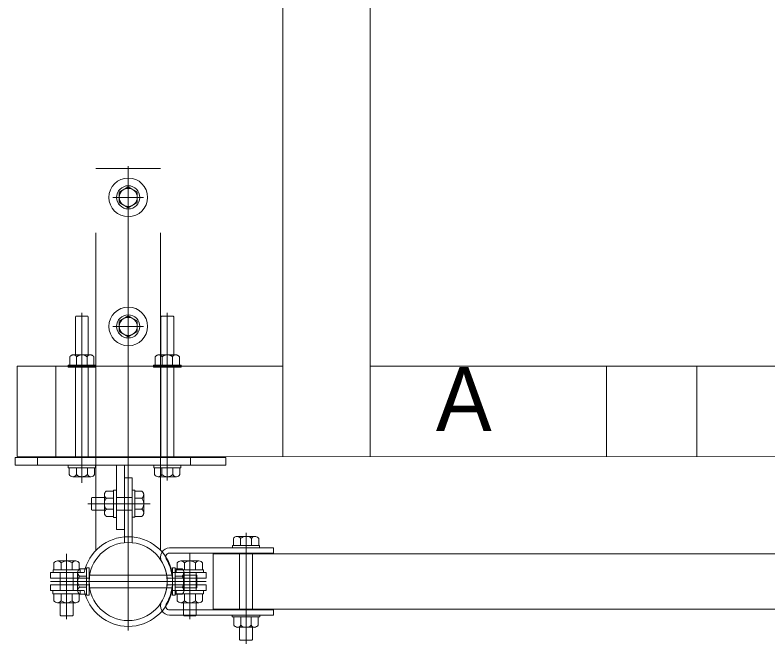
# Model space of a CAD drawing. Units: millimetres at full size, sheet at 1:30; details may follow other scales. Extents: x 300 to 12300, y 300 to 8610.
# Drawn here: x 1430 to 2013, y 3017 to 3505 of the extents above; entities that cross this region are included whole.
import ezdxf
from ezdxf.enums import TextEntityAlignment as Align

# ---------------------------------------------------------------- set-up
doc = ezdxf.new("R2010")
doc.units = ezdxf.units.MM
doc.header["$LTSCALE"] = 30
doc.linetypes.add('CHAIN', pattern=[18.5, 12, -1.5, 3.5, -1.5])
doc.linetypes.add('DASHED_SPACED', pattern=[12, 6, -6])
for name, color, linetype, lineweight in [('手摺', 7, 'Continuous', 20), ('手摺支持金具', 7, 'Continuous', 18), ('支持金物', 7, 'DASHED_SPACED', 13), ('支柱', 7, 'Continuous', 18), ('根太材A', 7, 'Continuous', 18), ('補強金物', 7, 'Continuous', 18)]:
    doc.layers.add(name, color=color, linetype=linetype, lineweight=lineweight)
doc.layers.add('文字', color=7, linetype='Continuous')
doc.styles.add('ＭＳ Ｐゴシック', font='')
doc.styles.get('ＭＳ Ｐゴシック').set_extended_font_data('MS PGothic')

msp = doc.modelspace()

# ---------------------------------------------------------------- linework, layer by layer
at = {"layer": '手摺', "lineweight": 13}
msp.add_lwpolyline([(3287.25, 3087), (1583.38, 3087), (1583.38, 3044.31), (3287.25, 3044.31)], close=True, dxfattribs=at)
at = {"layer": '手摺支持金具'}
msp.add_line((1461.64, 3232.47), (1461.64, 3162.47), dxfattribs=at)
at = {"layer": '支持金物', "linetype": 'CHAIN'}
for p, q in [((1481.7, 3142.03), (1481.7, 3273.88)), ((1547.88, 3144.03), (1547.88, 3273.88)), ((1486.36, 3125.91), (1534.57, 3125.91))]:
    msp.add_line(p, q, dxfattribs=at)
at = {"layer": '支持金物'}
for p, q in [((1477.14, 3271.38), (1476.7, 3270.94)), ((1476.7, 3270.94), (1476.7, 3241.41)), ((1477.14, 3271.38), (1486.26, 3271.38)), ((1486.7, 3270.94), (1486.26, 3271.38)), ((1486.7, 3270.94), (1486.7, 3241.41)), ((1543.33, 3271.38), (1542.88, 3270.94)), ((1542.88, 3270.94), (1542.88, 3241.41)), ((1543.33, 3271.38), (1552.44, 3271.38)), ((1552.88, 3270.94), (1552.44, 3271.38)), ((1552.88, 3270.94), (1552.88, 3241.41)), ((1472.33, 3233.41), (1472.33, 3239.78)), ((1488.36, 3241.41), (1475.04, 3241.41)), ((1477.64, 3233.41), (1477.64, 3239.78)), ((1485.76, 3233.41), (1485.76, 3239.78)), ((1491.08, 3233.41), (1491.08, 3239.78)), ((1538.51, 3233.41), (1538.51, 3239.78)), ((1554.55, 3241.41), (1541.22, 3241.41)), ((1543.82, 3233.41), (1543.82, 3239.78)), ((1551.95, 3233.41), (1551.95, 3239.78)), ((1557.26, 3233.41), (1557.26, 3239.78)), ((1471.08, 3233.41), (1492.33, 3233.41)), ((1471.08, 3233.41), (1471.08, 3231.91)), ((1492.33, 3231.91), (1471.08, 3231.91)), ((1476.7, 3161.88), (1476.7, 3231.91)), ((1486.7, 3161.88), (1486.7, 3231.91)), ((1492.33, 3231.91), (1492.33, 3233.41)), ((1537.26, 3233.41), (1558.51, 3233.41)), ((1537.26, 3233.41), (1537.26, 3231.91)), ((1558.51, 3231.91), (1537.26, 3231.91)), ((1542.88, 3161.88), (1542.88, 3231.91)), ((1552.88, 3161.88), (1552.88, 3231.91)), ((1558.51, 3231.91), (1558.51, 3233.41)), ((1429.94, 3161.88), (1429.94, 3155.88)), ((1593.33, 3161.88), (1429.94, 3161.88)), ((1447.31, 3155.88), (1447.31, 3161.88)), ((1565.89, 3155.88), (1565.89, 3161.88)), ((1593.33, 3161.88), (1593.33, 3155.88)), ((1429.94, 3155.88), (1593.33, 3155.88)), ((1508.63, 3105.88), (1508.63, 3155.88)), ((1514.63, 3155.88), (1514.63, 3105.88)), ((1499.13, 3132.88), (1499.13, 3118.94)), ((1499.13, 3119.24), (1499.13, 3132.57)), ((1506.13, 3135.71), (1500.73, 3135.71)), ((1506.13, 3136.53), (1506.13, 3115.28)), ((1506.13, 3136.53), (1508.63, 3136.53)), ((1508.63, 3136.53), (1508.63, 3115.28)), ((1520.63, 3136.4), (1522.63, 3136.4)), ((1520.63, 3115.41), (1520.63, 3136.4)), ((1522.63, 3136.4), (1522.63, 3115.41)), ((1522.63, 3135.71), (1528.03, 3135.71)), ((1529.63, 3132.88), (1529.63, 3118.94)), ((1489.13, 3130.46), (1489.58, 3130.9)), ((1489.13, 3130.46), (1489.13, 3121.35)), ((1489.58, 3130.9), (1499.13, 3130.9)), ((1506.13, 3130.16), (1500.73, 3130.16)), ((1508.63, 3130.91), (1520.63, 3130.91)), ((1522.63, 3130.16), (1528.03, 3130.16)), ((1489.58, 3120.91), (1489.13, 3121.35)), ((1489.58, 3120.91), (1499.13, 3120.91)), ((1506.13, 3121.65), (1500.73, 3121.65)), ((1508.63, 3120.91), (1520.63, 3120.91)), ((1522.63, 3121.65), (1528.03, 3121.65)), ((1506.13, 3116.1), (1500.73, 3116.1)), ((1508.63, 3115.28), (1506.13, 3115.28)), ((1522.63, 3115.41), (1520.63, 3115.41)), ((1522.63, 3116.1), (1528.03, 3116.1)), ((1508.63, 3105.88), (1514.63, 3105.88))]:
    msp.add_line(p, q, dxfattribs=at)
at = {"layer": '支持金物', "linetype": 'Continuous'}
for p, q in [((1471.2, 3155.88), (1471.2, 3153.88)), ((1492.2, 3153.88), (1492.2, 3155.88)), ((1537.38, 3155.88), (1537.38, 3153.88)), ((1558.38, 3153.88), (1558.38, 3155.88)), ((1471.2, 3153.88), (1492.2, 3153.88)), ((1471.89, 3153.88), (1471.89, 3148.48)), ((1477.45, 3153.88), (1477.45, 3148.48)), ((1485.95, 3153.88), (1485.95, 3148.48)), ((1491.51, 3153.88), (1491.51, 3148.48)), ((1537.38, 3153.88), (1558.38, 3153.88)), ((1538.08, 3153.88), (1538.08, 3148.48)), ((1543.63, 3153.88), (1543.63, 3148.48)), ((1552.13, 3153.88), (1552.13, 3148.48)), ((1557.69, 3153.88), (1557.69, 3148.48)), ((1474.73, 3146.88), (1488.67, 3146.88)), ((1540.91, 3146.88), (1554.85, 3146.88))]:
    msp.add_line(p, q, dxfattribs=at)
at = {"layer": '支持金物'}
for centre, radius, start, end in [((1475.49, 3237.57), 3.87, 96.76096, 145.0657), ((1475.07, 3238.57), 2.84, 25.29555, 90.69438), ((1481.7, 3235.52), 5.89, 90, 133.6028), ((1481.7, 3235.52), 5.89, 46.3972, 90), ((1488.33, 3238.57), 2.84, 89.30562, 154.70445), ((1487.91, 3237.57), 3.87, 34.9343, 83.22969), ((1541.68, 3237.57), 3.87, 96.76096, 145.0657), ((1541.26, 3238.57), 2.84, 25.29555, 90.69438), ((1547.88, 3235.52), 5.89, 90, 133.6028), ((1547.88, 3235.52), 5.89, 46.3972, 90), ((1554.51, 3238.57), 2.84, 89.30562, 154.70445), ((1554.09, 3237.57), 3.87, 34.9343, 83.22969), ((1502.35, 3132.93), 3.21, 120.14067, 239.85933), ((1526.42, 3132.93), 3.21, 300.14067, 59.85933), ((1505.58, 3125.91), 6.45, 138.75035, 221.24965), ((1523.19, 3125.91), 6.45, 318.75035, 41.24965), ((1502.35, 3118.88), 3.21, 120.13883, 239.86412), ((1526.42, 3118.88), 3.21, 300.13588, 59.86117)]:
    msp.add_arc(centre, radius, start, end, dxfattribs=at)
at = {"layer": '支持金物', "linetype": 'Continuous'}
for centre, radius, start, end in [((1474.67, 3150.1), 3.21, 210.14067, 329.85933), ((1481.7, 3153.33), 6.45, 228.75035, 311.24965), ((1488.73, 3150.1), 3.21, 210.14067, 329.85933), ((1540.85, 3150.1), 3.21, 210.14067, 329.85933), ((1547.88, 3153.33), 6.45, 228.75035, 311.24965), ((1554.91, 3150.1), 3.21, 210.14067, 329.85933)]:
    msp.add_arc(centre, radius, start, end, dxfattribs=at)
at = {"layer": '支柱', "linetype": 'DASHED_SPACED'}
for p, q in [((1514.63, 3145.91), (1514.63, 3095.76)), ((1514.63, 3145.91), (1520.63, 3145.91)), ((1520.63, 3095.76), (1520.63, 3145.91)), ((1603.88, 3087.66), (1603.88, 3043.65)), ((1613.88, 3087.66), (1613.88, 3043.65)), ((1487.38, 3070.66), (1551.88, 3070.66)), ((1487.38, 3060.66), (1551.88, 3060.66))]:
    msp.add_line(p, q, dxfattribs=at)
at = {"layer": '支柱', "linetype": 'CHAIN'}
msp.add_line((1608.88, 3103.51), (1608.88, 3017.27), dxfattribs=at)
at = {"layer": '支柱'}
for p, q in [((1599.44, 3099.48), (1599.08, 3099.05)), ((1599.08, 3093.65), (1599.08, 3099.05)), ((1599.97, 3099.92), (1599.44, 3099.48)), ((1600.57, 3100.27), (1599.97, 3099.92)), ((1601.22, 3100.52), (1600.57, 3100.27)), ((1601.91, 3100.65), (1601.22, 3100.52)), ((1615.85, 3100.65), (1601.91, 3100.65)), ((1602.19, 3100.65), (1601.91, 3100.65)), ((1602.7, 3100.56), (1602.19, 3100.65)), ((1603.19, 3100.4), (1602.7, 3100.56)), ((1603.64, 3100.16), (1603.19, 3100.4)), ((1604.04, 3099.85), (1603.64, 3100.16)), ((1604.37, 3099.48), (1604.04, 3099.85)), ((1604.63, 3099.05), (1604.37, 3099.48)), ((1604.92, 3099.3), (1604.63, 3099.05)), ((1604.63, 3093.65), (1604.63, 3099.05)), ((1605.8, 3099.88), (1604.92, 3099.3)), ((1606.78, 3100.3), (1605.8, 3099.88)), ((1607.81, 3100.57), (1606.78, 3100.3)), ((1608.88, 3100.65), (1607.81, 3100.57)), ((1609.27, 3100.64), (1608.88, 3100.65)), ((1610.33, 3100.49), (1609.27, 3100.64)), ((1611.35, 3100.17), (1610.33, 3100.49)), ((1612.29, 3099.68), (1611.35, 3100.17)), ((1613.13, 3099.05), (1612.29, 3099.68)), ((1613.27, 3099.29), (1613.13, 3099.05)), ((1613.13, 3093.65), (1613.13, 3099.05)), ((1613.57, 3099.68), (1613.27, 3099.29)), ((1613.94, 3100.02), (1613.57, 3099.68)), ((1614.37, 3100.3), (1613.94, 3100.02)), ((1614.84, 3100.5), (1614.37, 3100.3)), ((1615.34, 3100.62), (1614.84, 3100.5)), ((1615.85, 3100.65), (1615.34, 3100.62)), ((1616.43, 3100.55), (1615.85, 3100.65)), ((1617.09, 3100.32), (1616.43, 3100.55)), ((1617.7, 3099.99), (1617.09, 3100.32)), ((1618.24, 3099.56), (1617.7, 3099.99)), ((1618.69, 3099.05), (1618.24, 3099.56)), ((1618.69, 3093.65), (1618.69, 3099.05)), ((1630.18, 3091.65), (1549.67, 3091.65)), ((1598.38, 3093.65), (1598.38, 3091.65)), ((1619.38, 3093.65), (1598.38, 3093.65)), ((1619.38, 3091.65), (1619.38, 3093.65)), ((1630.18, 3091.65), (1630.18, 3087.66)), ((1630.18, 3087.66), (1549.67, 3087.66)), ((1485.38, 3075.46), (1479.98, 3075.46)), ((1485.38, 3076.15), (1487.38, 3076.15)), ((1485.38, 3055.16), (1485.38, 3076.15)), ((1487.38, 3076.15), (1487.38, 3055.16)), ((1553.88, 3076.15), (1551.88, 3076.15)), ((1551.88, 3076.15), (1551.88, 3055.16)), ((1553.88, 3055.16), (1553.88, 3076.15)), ((1553.88, 3075.46), (1559.28, 3075.46)), ((1478.38, 3058.69), (1478.38, 3072.63)), ((1478.38, 3058.69), (1478.38, 3072.63)), ((1485.38, 3069.91), (1479.98, 3069.91)), ((1553.88, 3069.91), (1559.28, 3069.91)), ((1560.88, 3058.69), (1560.88, 3072.63)), ((1560.88, 3058.69), (1560.88, 3072.63)), ((1570.44, 3070.65), (1560.88, 3070.65)), ((1570.44, 3070.65), (1570.88, 3070.21)), ((1570.88, 3061.1), (1570.88, 3070.21)), ((1485.38, 3061.4), (1479.98, 3061.4)), ((1553.88, 3061.4), (1559.28, 3061.4)), ((1570.44, 3060.66), (1560.88, 3060.66)), ((1570.88, 3061.1), (1570.44, 3060.66)), ((1485.38, 3055.85), (1479.98, 3055.85)), ((1487.38, 3055.16), (1485.38, 3055.16)), ((1551.88, 3055.16), (1553.88, 3055.16)), ((1553.88, 3055.85), (1559.28, 3055.85)), ((1630.18, 3043.65), (1549.67, 3043.65)), ((1630.18, 3039.66), (1549.67, 3039.66)), ((1598.26, 3039.66), (1598.26, 3038.16)), ((1619.51, 3038.16), (1619.51, 3039.66)), ((1630.18, 3043.65), (1630.18, 3039.66)), ((1619.51, 3038.16), (1598.26, 3038.16)), ((1599.51, 3038.16), (1599.51, 3031.78)), ((1604.82, 3038.16), (1604.82, 3031.78)), ((1612.95, 3038.16), (1612.95, 3031.78)), ((1618.26, 3038.16), (1618.26, 3031.78)), ((1602.22, 3030.16), (1615.55, 3030.16)), ((1603.88, 3020.6), (1603.88, 3030.16)), ((1613.88, 3020.6), (1613.88, 3030.16)), ((1603.88, 3020.6), (1604.33, 3020.16)), ((1613.44, 3020.16), (1604.33, 3020.16)), ((1613.44, 3020.16), (1613.88, 3020.6))]:
    msp.add_line(p, q, dxfattribs=at)
at = {"layer": '支柱', "linetype": 'CHAIN', "lineweight": 13}
msp.add_line((1577.06, 3065.66), (1472.29, 3065.66), dxfattribs=at)
at = {"layer": '支柱'}
msp.add_circle((1517.63, 3065.66), 30.25, dxfattribs=at)
for centre, radius, start, end in [((1549.67, 3084.65), 7, 90, 210.6683), ((1549.67, 3084.65), 3, 90, 210.6683), ((1517.63, 3065.66), 30.25, 329.33171, 30.6683), ((1517.63, 3065.66), 34.25, 329.33171, 30.6683), ((1481.6, 3072.68), 3.21, 120.13588, 239.86117), ((1557.67, 3072.68), 3.21, 300.13883, 59.86412), ((1484.83, 3065.66), 6.45, 138.75035, 221.24965), ((1554.44, 3065.66), 6.45, 318.75035, 41.24965), ((1481.6, 3058.63), 3.21, 120.14067, 239.85933), ((1557.67, 3058.63), 3.21, 300.14067, 59.85933), ((1549.67, 3046.65), 7, 149.33171, 270), ((1549.67, 3046.65), 3, 149.33171, 270), ((1602.68, 3033.99), 3.87, 214.9343, 263.22969), ((1602.26, 3032.99), 2.84, 269.30562, 334.70445), ((1608.88, 3036.05), 5.89, 226.3972, 270), ((1608.88, 3036.05), 5.89, 270, 313.6028), ((1615.51, 3032.99), 2.84, 205.29555, 270.69438), ((1615.09, 3033.99), 3.87, 276.76096, 325.0657)]:
    msp.add_arc(centre, radius, start, end, dxfattribs=at)
at = {"layer": '根太材A'}
for p, q in [((1637.29, 3692.47), (1637.29, 3162.47)), ((1705.14, 3692.47), (1704.98, 3162.39)), ((1431.64, 3232.47), (1636.97, 3232.47)), ((1431.64, 3232.47), (1431.64, 3162.47)), ((1705, 3232.49), (2156.64, 3232.47)), ((1888.21, 3232.47), (1888.21, 3162.47)), ((1958.21, 3232.47), (1958.21, 3162.47)), ((1431.64, 3162.47), (3431.64, 3161.88))]:
    msp.add_line(p, q, dxfattribs=at)
at = {"layer": '補強金物', "linetype": 'CHAIN'}
for p, q in [((1517.63, 3027.67), (1517.63, 3392.41)), ((1529.48, 3363.41), (1505.79, 3363.41)), ((1529.46, 3263.41), (1505.81, 3263.41)), ((1469.88, 3036.42), (1469.88, 3087)), ((1565.38, 3036.42), (1565.38, 3087)), ((1577.88, 3065.66), (1457.38, 3065.66))]:
    msp.add_line(p, q, dxfattribs=at)
at = {"layer": '補強金物', "linetype": 'DASHED_SPACED'}
for p, q in [((1492.63, 3155.91), (1492.63, 3385.91)), ((1542.63, 3385.91), (1492.63, 3385.91)), ((1542.63, 3155.91), (1542.63, 3385.91)), ((1464.88, 3058.66), (1464.88, 3072.66)), ((1474.88, 3058.66), (1474.88, 3072.66)), ((1560.38, 3058.66), (1560.38, 3072.66)), ((1570.38, 3058.66), (1570.38, 3072.66))]:
    msp.add_line(p, q, dxfattribs=at)
at = {"layer": '補強金物'}
for p, q in [((1517.63, 3371.49), (1510.63, 3367.45)), ((1524.63, 3367.45), (1517.63, 3371.49)), ((1510.63, 3367.45), (1510.63, 3359.36)), ((1524.63, 3359.36), (1524.63, 3367.45)), ((1510.63, 3359.36), (1517.63, 3355.32)), ((1517.63, 3355.32), (1524.63, 3359.36)), ((1517.63, 3271.49), (1510.63, 3267.45)), ((1510.63, 3267.45), (1510.63, 3259.36)), ((1524.63, 3267.45), (1517.63, 3271.49)), ((1524.63, 3259.36), (1524.63, 3267.45)), ((1510.63, 3259.36), (1517.63, 3255.32)), ((1517.63, 3255.32), (1524.63, 3259.36)), ((1492.63, 3155.91), (1492.63, 3089.79)), ((1542.63, 3155.91), (1542.63, 3089.79)), ((1460.08, 3074.65), (1460.08, 3080.05)), ((1462.91, 3081.65), (1476.85, 3081.65)), ((1465.63, 3074.65), (1465.63, 3080.05)), ((1474.13, 3074.65), (1474.13, 3080.05)), ((1479.69, 3074.65), (1479.69, 3080.05)), ((1555.58, 3074.65), (1555.58, 3080.05)), ((1572.35, 3081.65), (1558.41, 3081.65)), ((1561.13, 3074.65), (1561.13, 3080.05)), ((1569.63, 3074.65), (1569.63, 3080.05)), ((1575.19, 3074.65), (1575.19, 3080.05)), ((1459.38, 3072.66), (1459.38, 3074.65)), ((1459.38, 3074.65), (1480.38, 3074.65)), ((1480.38, 3074.65), (1480.38, 3072.66)), ((1554.88, 3074.65), (1554.88, 3072.66)), ((1575.88, 3074.65), (1554.88, 3074.65)), ((1575.88, 3072.66), (1575.88, 3074.65)), ((1457.38, 3068.16), (1457.38, 3072.66)), ((1457.38, 3072.66), (1483.6, 3072.66)), ((1457.38, 3068.16), (1487.49, 3068.16)), ((1480.38, 3072.66), (1459.38, 3072.66)), ((1480.38, 3072.66), (1459.38, 3072.66)), ((1577.88, 3068.16), (1547.78, 3068.16)), ((1577.88, 3072.66), (1551.67, 3072.66)), ((1554.88, 3072.66), (1575.88, 3072.66)), ((1554.88, 3072.66), (1575.88, 3072.66)), ((1577.88, 3068.16), (1577.88, 3072.66)), ((1457.38, 3058.66), (1457.38, 3063.16)), ((1457.38, 3063.16), (1487.49, 3063.16)), ((1577.88, 3063.16), (1547.78, 3063.16)), ((1577.88, 3058.66), (1577.88, 3063.16)), ((1457.38, 3058.66), (1483.6, 3058.66)), ((1459.26, 3058.66), (1480.51, 3058.66)), ((1459.26, 3056.16), (1459.26, 3058.66)), ((1480.51, 3058.66), (1480.51, 3056.16)), ((1577.88, 3058.66), (1551.67, 3058.66)), ((1576.01, 3058.66), (1554.76, 3058.66)), ((1554.76, 3058.66), (1554.76, 3056.16)), ((1576.01, 3056.16), (1576.01, 3058.66)), ((1459.26, 3056.16), (1480.51, 3056.16)), ((1460.08, 3056.16), (1460.08, 3050.76)), ((1465.63, 3056.16), (1465.63, 3050.76)), ((1474.13, 3056.16), (1474.13, 3050.76)), ((1479.69, 3056.16), (1479.69, 3050.76)), ((1576.01, 3056.16), (1554.76, 3056.16)), ((1555.58, 3056.16), (1555.58, 3050.76)), ((1561.13, 3056.16), (1561.13, 3050.76)), ((1569.63, 3056.16), (1569.63, 3050.76)), ((1575.19, 3056.16), (1575.19, 3050.76)), ((1462.91, 3049.16), (1476.85, 3049.16)), ((1476.55, 3049.16), (1463.22, 3049.16)), ((1464.88, 3039.6), (1464.88, 3049.15)), ((1474.88, 3039.6), (1474.88, 3049.15)), ((1572.35, 3049.16), (1558.41, 3049.16)), ((1558.72, 3049.16), (1572.05, 3049.16)), ((1560.38, 3039.6), (1560.38, 3049.15)), ((1570.38, 3039.6), (1570.38, 3049.15)), ((1465.33, 3039.16), (1464.88, 3039.6)), ((1465.33, 3039.16), (1474.44, 3039.16)), ((1474.88, 3039.6), (1474.44, 3039.16)), ((1560.38, 3039.6), (1560.83, 3039.16)), ((1569.94, 3039.16), (1560.83, 3039.16)), ((1569.94, 3039.16), (1570.38, 3039.6))]:
    msp.add_line(p, q, dxfattribs=at)
for centre, radius in [((1517.63, 3363.41), 15), ((1517.63, 3363.41), 9), ((1517.63, 3363.41), 7), ((1517.63, 3263.41), 15), ((1517.63, 3263.41), 9), ((1517.63, 3263.41), 7)]:
    msp.add_circle(centre, radius, dxfattribs=at)
for start, end in [(11.62111, 168.37889), (191.62111, 348.37889)]:
    msp.add_arc((1517.63, 3065.66), 34.75, start, end, dxfattribs=at)
at = {"layer": '補強金物', "lineweight": 13}
for centre, radius, start, end in [((1462.85, 3078.44), 3.21, 30.14067, 149.85933), ((1469.88, 3075.21), 6.45, 48.75035, 131.24965), ((1476.91, 3078.44), 3.21, 30.13588, 149.86117), ((1558.35, 3078.44), 3.21, 30.13883, 149.86412), ((1565.38, 3075.21), 6.45, 48.75035, 131.24965), ((1572.41, 3078.44), 3.21, 30.14067, 149.85933), ((1462.85, 3052.37), 3.21, 210.14067, 329.85933), ((1469.88, 3055.6), 6.45, 228.75035, 311.24965), ((1476.91, 3052.37), 3.21, 210.13883, 329.86412), ((1558.35, 3052.37), 3.21, 210.13588, 329.86117), ((1565.38, 3055.6), 6.45, 228.75035, 311.24965), ((1572.41, 3052.37), 3.21, 210.14067, 329.85933)]:
    msp.add_arc(centre, radius, start, end, dxfattribs=at)

# ---------------------------------------------------------------- texts
at = {"layer": '文字', "style": 'ＭＳ Ｐゴシック'}
msp.add_text('A', height=49.49, dxfattribs=at).set_placement((1756, 3167.49), align=Align.BOTTOM_LEFT)

doc.saveas('drawing.dxf')
